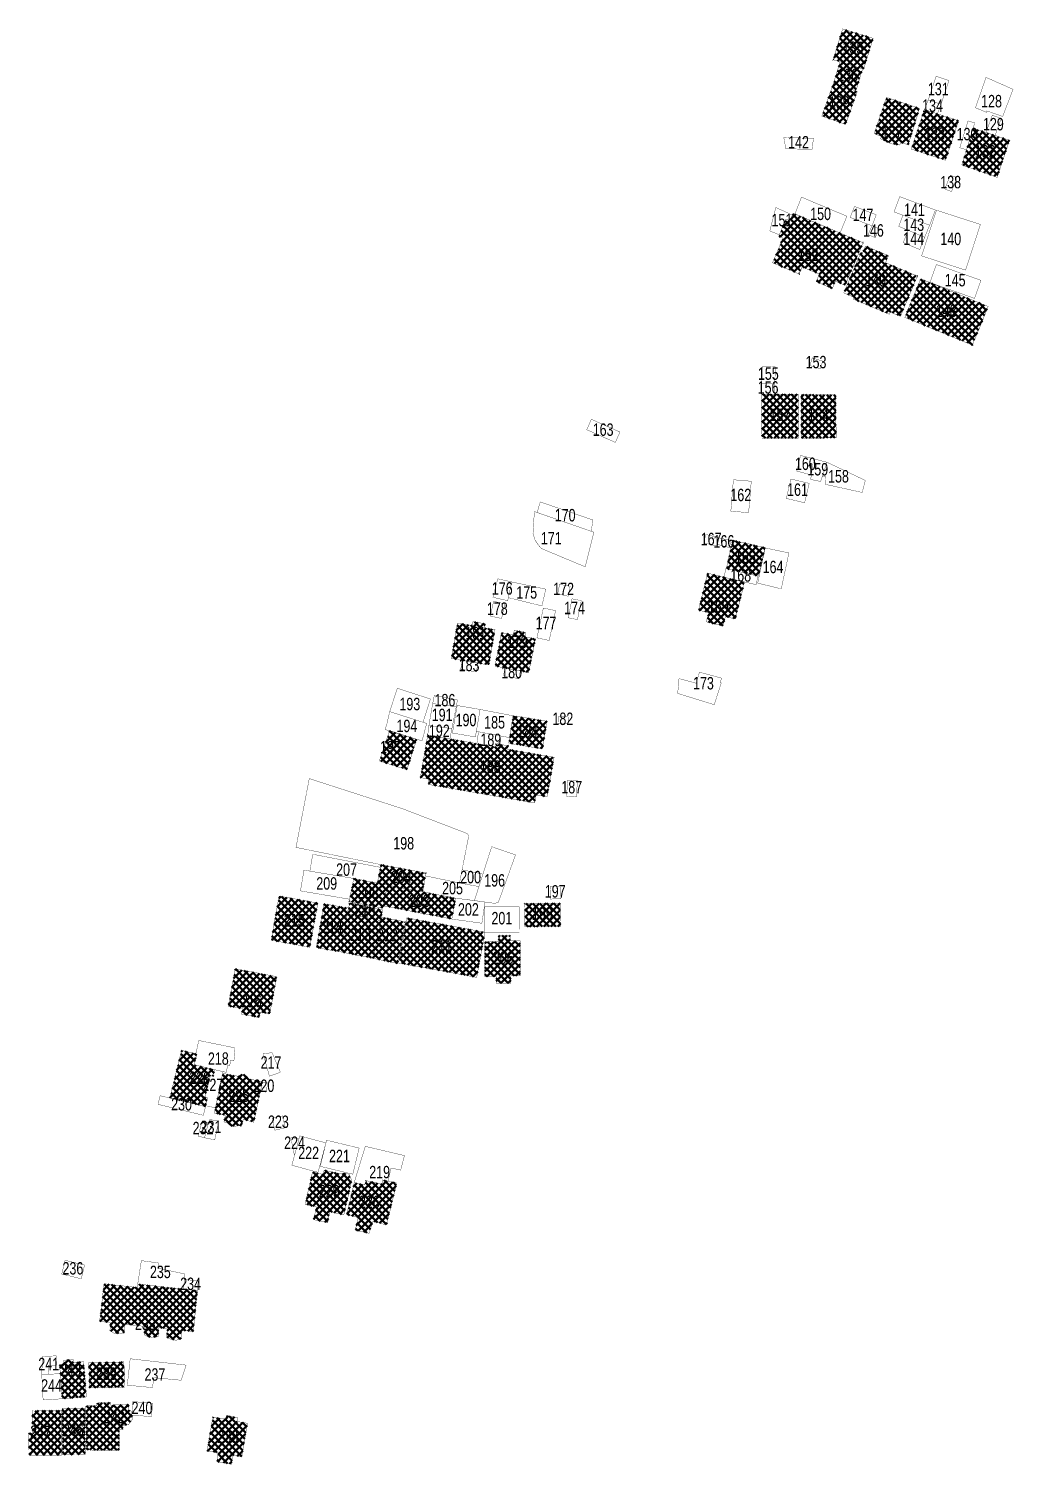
# Model space of a CAD drawing. Header units: millimetres. Extents: x 500132 to 619391, y 3323720 to 3402660.
# Drawn here: x 517627.2 to 517943.9, y 3367834.1 to 3368296.1 of the extents above; entities that cross this region are included whole.
import ezdxf

# ---------------------------------------------------------------- set-up
doc = ezdxf.new("R2010")
doc.units = ezdxf.units.MM
doc.layers.add('房屋拆迁', color=7, linetype='Continuous')
doc.styles.add('mrdsStandard', font='slromans.shx', dxfattribs={"width": 0.75, "height": 4, "bigfont": 'hztxt.shx'})

msp = doc.modelspace()

# ---------------------------------------------------------------- hatches: boundary and pattern name
at = {"layer": '房屋拆迁', "lineweight": 50}
h = msp.add_hatch(dxfattribs=at)
h.set_pattern_fill('ANSI37', color=1, scale=0.5, style=0)
h.paths.add_polyline_path([(517885.93, 3368286.12), (517888.99, 3368296.04), (517898.8, 3368293.01), (517895.75, 3368283.1)])
h = msp.add_hatch(dxfattribs=at)
h.set_pattern_fill('ANSI37', color=1, scale=0.5, style=0)
h.paths.add_polyline_path([(517886.08, 3368278.63), (517888.17, 3368285.43), (517895.43, 3368283.2), (517893.25, 3368276.09)])
h = msp.add_hatch(dxfattribs=at)
h.set_pattern_fill('ANSI37', color=1, scale=0.5, style=0)
h.paths.add_polyline_path([(517882.3, 3368268), (517889.94, 3368265.29), (517893.72, 3368275.92), (517886.08, 3368278.63)])
h = msp.add_hatch(dxfattribs=at)
h.set_pattern_fill('ANSI37', color=1, scale=0.5, style=0)
h.paths.add_polyline_path([(517899.15, 3368262.32), (517903.07, 3368273.99), (517913.72, 3368270.45), (517910.09, 3368258.74), (517907.72, 3368259.52), (517907.34, 3368258.66), (517904.68, 3368259.05), (517903.26, 3368259.77), (517902.4, 3368260.06), (517901.2, 3368260.69), (517901.47, 3368261.46)])
h = msp.add_hatch(dxfattribs=at)
h.set_pattern_fill('ANSI37', color=1, scale=0.5, style=0)
h.paths.add_polyline_path([(517911.09, 3368257.36), (517915.25, 3368270.09), (517926.26, 3368266.49), (517922.1, 3368253.76)])
h = msp.add_hatch(dxfattribs=at)
h.set_pattern_fill('ANSI37', color=1, scale=0.5, style=0)
h.paths.add_polyline_path([(517927.31, 3368252.26), (517938.67, 3368248.27), (517942.67, 3368260.2), (517931, 3368264.1)])
h = msp.add_hatch(dxfattribs=at)
h.set_pattern_fill('ANSI37', color=1, scale=0.5, style=0)
h.paths.add_polyline_path([(517889.79, 3368213.53), (517895.59, 3368227.21), (517873.05, 3368236.76), (517872.03, 3368234.34), (517870.78, 3368234.86), (517868.43, 3368229.31), (517869.82, 3368228.72), (517866.46, 3368220.78), (517875, 3368217.16), (517875.97, 3368219.44), (517881.48, 3368217.11), (517880.46, 3368214.69), (517885.69, 3368212.47), (517886.7, 3368214.84)])
h = msp.add_hatch(dxfattribs=at)
h.set_pattern_fill('ANSI37', color=1, scale=0.5, style=0)
h.paths.add_polyline_path([(517907.56, 3368203.53), (517913.04, 3368216.48), (517902.81, 3368220.8), (517903.75, 3368223.04), (517896.36, 3368226.16), (517895.39, 3368223.88), (517894.86, 3368224.1), (517889.35, 3368211.07), (517892.65, 3368209.67), (517892.41, 3368209.1), (517904.03, 3368204.19), (517904.33, 3368204.9)])
h = msp.add_hatch(dxfattribs=at)
h.set_pattern_fill('ANSI37', color=1, scale=0.5, style=0)
h.paths.add_polyline_path([(517930.72, 3368194.28), (517935.82, 3368206.7), (517914.1, 3368215.63), (517908.99, 3368203.21)])
h = msp.add_hatch(dxfattribs=at)
h.set_pattern_fill('ANSI37', color=1, scale=0.5, style=0)
h.paths.add_polyline_path([(517863.06, 3368164.33), (517863, 3368178.48), (517874.68, 3368178.53), (517874.73, 3368164.38)])
h = msp.add_hatch(dxfattribs=at)
h.set_pattern_fill('ANSI37', color=1, scale=0.5, style=0)
h.paths.add_polyline_path([(517875.68, 3368164.3), (517886.9, 3368164.43), (517886.75, 3368178.25), (517875.64, 3368178.38)])
h = msp.add_hatch(dxfattribs=at)
h.set_pattern_fill('ANSI37', color=1, scale=0.5, style=0)
h.paths.add_polyline_path([(517851.57, 3368122.32), (517861.9, 3368119.93), (517864.03, 3368129.11), (517853.66, 3368131.49)])
h = msp.add_hatch(dxfattribs=at)
h.set_pattern_fill('ANSI37', color=1, scale=0.5, style=0)
h.paths.add_polyline_path([(517842.63, 3368108.99), (517845.57, 3368120.89), (517857.42, 3368117.96), (517854.49, 3368106.13), (517851.27, 3368106.93), (517850.51, 3368103.89), (517845.16, 3368105.22), (517845.89, 3368108.18)])
h = msp.add_hatch(dxfattribs=at)
h.set_pattern_fill('ANSI37', color=1, scale=0.5, style=0)
h.paths.add_polyline_path([(517763.13, 3368093.41), (517775.23, 3368091.34), (517777.18, 3368102.72), (517773.85, 3368103.29), (517774.07, 3368104.59), (517770, 3368105.29), (517769.79, 3368104.06), (517765.09, 3368104.86)])
h = msp.add_hatch(dxfattribs=at)
h.set_pattern_fill('ANSI37', color=1, scale=0.5, style=0)
h.paths.add_polyline_path([(517777.18, 3368091.02), (517779.34, 3368101.78), (517783.08, 3368101.03), (517783.37, 3368102.5), (517787.07, 3368101.75), (517786.8, 3368100.41), (517790.19, 3368099.73), (517788, 3368088.85)])
h = msp.add_hatch(dxfattribs=at)
h.set_pattern_fill('ANSI37', color=1, scale=0.5, style=0)
h.paths.add_polyline_path([(517781.59, 3368066.15), (517783.05, 3368074.99), (517793.93, 3368073.21), (517792.48, 3368064.36)])
h = msp.add_hatch(dxfattribs=at)
h.set_pattern_fill('ANSI37', color=1, scale=0.5, style=0)
h.set_pattern_definition([(45, (517740.0021, 3368057.6342), (-1.12253, 1.12253), []), (135, (517740.0021, 3368057.6342), (-1.12253, -1.12253), [])])
h.paths.add_polyline_path([(517743.28, 3368070.21), (517740, 3368060.47), (517748.86, 3368057.63), (517751.99, 3368067.42)])
h = msp.add_hatch(dxfattribs=at)
h.set_pattern_fill('ANSI37', color=1, scale=0.5, style=0)
h.paths.add_polyline_path([(517753.18, 3368055.1), (517755.54, 3368068.77), (517777.54, 3368064.97), (517777.72, 3368065.98), (517781.41, 3368065.35), (517781.22, 3368064.24), (517796.2, 3368061.65), (517793.99, 3368048.88), (517790.4, 3368049.5), (517789.96, 3368046.99), (517755.71, 3368052.91), (517756, 3368054.61)])
h = msp.add_hatch(dxfattribs=at)
h.set_pattern_fill('ANSI37', color=1, scale=0.5, style=0)
h.paths.add_polyline_path([(517739.35, 3368021.15), (517753.88, 3368018.34), (517755, 3368024.38), (517740.46, 3368027.1)])
h = msp.add_hatch(dxfattribs=at)
h.set_pattern_fill('ANSI37', color=1, scale=0.5, style=0)
h.paths.add_polyline_path([(517730.28, 3368015.23), (517731.75, 3368022.65), (517742.58, 3368020.51), (517741.11, 3368013.09)])
h = msp.add_hatch(dxfattribs=at)
h.set_pattern_fill('ANSI37', color=1, scale=0.5, style=0)
h.paths.add_polyline_path([(517741.26, 3368013.82), (517742.55, 3368020.52), (517764.59, 3368016.29), (517763.3, 3368009.58)])
h = msp.add_hatch(dxfattribs=at)
h.set_pattern_fill('ANSI37', color=1, scale=0.5, style=0)
h.paths.add_polyline_path([(517705.19, 3368002.78), (517707.75, 3368016.98), (517720.2, 3368014.74), (517717.63, 3368000.53)])
h = msp.add_hatch(dxfattribs=at)
h.set_pattern_fill('ANSI37', color=1, scale=0.5, style=0)
h.paths.add_polyline_path([(517719.74, 3368000.35), (517722.14, 3368014.47), (517730.02, 3368013.13), (517727.63, 3367999.01)])
h = msp.add_hatch(dxfattribs=at)
h.set_pattern_fill('ANSI37', color=1, scale=0.5, style=0)
h.paths.add_polyline_path([(517729.72, 3368011.35), (517740.32, 3368009.11), (517741.05, 3368012.55), (517730.45, 3368014.8)])
h = msp.add_hatch(dxfattribs=at)
h.set_pattern_fill('ANSI37', color=1, scale=0.5, style=0)
h.paths.add_polyline_path([(517786.83, 3368007.05), (517786.7, 3368014.55), (517798.1, 3368014.74), (517798.22, 3368007.23)])
h = msp.add_hatch(dxfattribs=at)
h.set_pattern_fill('ANSI37', color=1, scale=0.5, style=0)
h.paths.add_polyline_path([(517727.63, 3367999.01), (517729.72, 3368011.35), (517740.38, 3368009.09), (517738.06, 3367996.92)])
h = msp.add_hatch(dxfattribs=at)
h.set_pattern_fill('ANSI37', color=1, scale=0.5, style=0)
h.paths.add_polyline_path([(517738.06, 3367996.92), (517740.38, 3368009.09), (517740.63, 3368010.26), (517748.35, 3368008.63), (517745.84, 3367995.25)])
h = msp.add_hatch(dxfattribs=at)
h.set_pattern_fill('ANSI37', color=1, scale=0.5, style=0)
h.paths.add_polyline_path([(517773.96, 3368005.35), (517771.29, 3367990.82), (517746.19, 3367995.44), (517748.87, 3368009.97)])
h = msp.add_hatch(dxfattribs=at)
h.set_pattern_fill('ANSI37', color=1, scale=0.5, style=0)
h.paths.add_polyline_path([(517773.96, 3367991.11), (517777.53, 3367991.11), (517777.54, 3367988.91), (517782.31, 3367988.92), (517782.3, 3367991.32), (517785.27, 3367991.33), (517785.26, 3368002.55), (517782.08, 3368002.54), (517782.08, 3368004.28), (517778.26, 3368004.28), (517778.26, 3368002.24), (517773.95, 3368002.24)])
h = msp.add_hatch(dxfattribs=at)
h.set_pattern_fill('ANSI37', color=1, scale=0.5, style=0)
h.paths.add_polyline_path([(517691.38, 3367981.54), (517693.62, 3367993.55), (517706.97, 3367991.05), (517704.73, 3367979.06), (517701.65, 3367979.63), (517701.32, 3367977.89), (517695.61, 3367978.96), (517695.94, 3367980.69)])
h = msp.add_hatch(dxfattribs=at)
h.set_pattern_fill('ANSI37', color=1, scale=0.5, style=0)
h.paths.add_polyline_path([(517684.06, 3367949.21), (517684.76, 3367952.06), (517683.95, 3367952.26), (517685.65, 3367959.18), (517686.55, 3367958.96), (517687.07, 3367961.08), (517680.47, 3367962.7), (517681.31, 3367966.12), (517676.36, 3367967.33), (517672.61, 3367952.02)])
h = msp.add_hatch(dxfattribs=at)
h.set_pattern_fill('ANSI37', color=1, scale=0.5, style=0)
h.paths.add_polyline_path([(517686.91, 3367947.11), (517689.61, 3367959.92), (517694.55, 3367958.98), (517694.59, 3367959.02), (517694.63, 3367959.06), (517694.68, 3367959.1), (517694.73, 3367959.13), (517694.77, 3367959.17), (517694.82, 3367959.2), (517694.87, 3367959.23), (517694.92, 3367959.27), (517694.97, 3367959.3), (517695.03, 3367959.32), (517695.08, 3367959.35), (517695.13, 3367959.38), (517695.19, 3367959.4), (517695.24, 3367959.42), (517695.3, 3367959.44), (517695.35, 3367959.46), (517695.41, 3367959.47), (517695.47, 3367959.49), (517695.53, 3367959.5), (517695.58, 3367959.51), (517695.64, 3367959.52), (517695.7, 3367959.53), (517695.76, 3367959.54), (517695.82, 3367959.54), (517695.88, 3367959.54), (517695.94, 3367959.55), (517696, 3367959.54), (517696.06, 3367959.54), (517696.11, 3367959.54), (517696.17, 3367959.53), (517696.23, 3367959.52), (517696.29, 3367959.51), (517696.35, 3367959.5), (517696.41, 3367959.49), (517696.46, 3367959.47), (517696.49, 3367959.47), (517696.54, 3367959.45), (517696.6, 3367959.43), (517696.65, 3367959.41), (517696.71, 3367959.39), (517696.76, 3367959.36), (517696.82, 3367959.34), (517696.87, 3367959.31), (517696.92, 3367959.28), (517696.97, 3367959.25), (517697.02, 3367959.22), (517697.07, 3367959.19), (517697.12, 3367959.15), (517697.17, 3367959.12), (517697.21, 3367959.08), (517697.26, 3367959.04), (517697.3, 3367959), (517697.34, 3367958.96), (517697.38, 3367958.91), (517697.42, 3367958.87), (517697.46, 3367958.83), (517697.5, 3367958.78), (517697.53, 3367958.73), (517697.57, 3367958.68), (517697.6, 3367958.63), (517697.63, 3367958.58), (517697.66, 3367958.53), (517697.69, 3367958.48), (517697.71, 3367958.43), (517697.74, 3367958.37), (517697.76, 3367958.32), (517697.78, 3367958.26), (517697.8, 3367958.21), (517697.81, 3367958.18), (517702.4, 3367957.19), (517699.59, 3367944.21), (517696.21, 3367945.09), (517695.6, 3367942.89), (517694.54, 3367943.2), (517694.47, 3367943.16), (517694.4, 3367943.13), (517694.32, 3367943.1), (517694.25, 3367943.06), (517694.17, 3367943.04), (517694.09, 3367943.01), (517694.02, 3367942.99), (517693.94, 3367942.96), (517693.86, 3367942.94), (517693.78, 3367942.93), (517693.7, 3367942.91), (517693.62, 3367942.9), (517693.54, 3367942.89), (517693.46, 3367942.88), (517693.37, 3367942.88), (517693.29, 3367942.88), (517693.21, 3367942.88), (517693.13, 3367942.88), (517693.05, 3367942.88), (517692.97, 3367942.89), (517692.89, 3367942.9), (517692.81, 3367942.91), (517692.73, 3367942.93), (517692.65, 3367942.95), (517692.57, 3367942.96), (517692.54, 3367942.97), (517692.46, 3367942.99), (517692.39, 3367943.02), (517692.31, 3367943.05), (517692.23, 3367943.08), (517692.16, 3367943.11), (517692.09, 3367943.14), (517692.01, 3367943.18), (517691.94, 3367943.22), (517691.87, 3367943.26), (517691.8, 3367943.3), (517691.73, 3367943.34), (517691.67, 3367943.39), (517691.6, 3367943.44), (517691.54, 3367943.49), (517691.47, 3367943.54), (517691.41, 3367943.6), (517691.36, 3367943.65), (517691.3, 3367943.71), (517691.24, 3367943.77), (517691.19, 3367943.83), (517691.14, 3367943.89), (517691.09, 3367943.95), (517690, 3367944.3), (517690.45, 3367946.39)])
h = msp.add_hatch(dxfattribs=at)
h.set_pattern_fill('ANSI37', color=1, scale=0.5, style=0)
h.paths.add_polyline_path([(517718.83, 3367912.85), (517719.77, 3367916.9), (517716.09, 3367917.75), (517718.5, 3367928.18), (517721.91, 3367927.4), (517722.23, 3367928.8), (517727.65, 3367927.55), (517728.73, 3367927.81), (517730.3, 3367927.46), (517731.11, 3367925.41), (517728.56, 3367914.37), (517724.1, 3367915.4), (517723.28, 3367911.83)])
h = msp.add_hatch(dxfattribs=at)
h.set_pattern_fill('ANSI37', color=1, scale=0.5, style=0)
h.paths.add_polyline_path([(517732.24, 3367909.48), (517733.17, 3367913.53), (517729.5, 3367914.38), (517731.91, 3367924.81), (517735.31, 3367924.02), (517735.64, 3367925.42), (517740.79, 3367924.25), (517741.03, 3367925.63), (517745.59, 3367924.62), (517742.28, 3367911.14), (517737.94, 3367912.27), (517736.68, 3367908.45)])
h = msp.add_hatch(dxfattribs=at)
h.set_pattern_fill('ANSI37', color=1, scale=0.5, style=0)
h.paths.add_polyline_path([(517650.02, 3367880.06), (517651.46, 3367892.23), (517662.2, 3367890.98), (517662.27, 3367892.11), (517681.45, 3367889.99), (517680.16, 3367876.81), (517676.34, 3367877.23), (517676.22, 3367874.47), (517674.62, 3367874.04), (517673.41, 3367874.22), (517671.63, 3367874.82), (517671.72, 3367877.73), (517669.08, 3367878.02), (517668.87, 3367875.28), (517666.95, 3367874.94), (517665.9, 3367875), (517664.3, 3367875.81), (517664.56, 3367878.48), (517658.07, 3367879.25), (517657.84, 3367876.41), (517656.13, 3367876.23), (517655.09, 3367876.29), (517654.57, 3367876.32), (517653.34, 3367877.08), (517653.44, 3367879.74)])
h = msp.add_hatch(dxfattribs=at)
h.set_pattern_fill('ANSI37', color=1, scale=0.5, style=0)
h.paths.add_polyline_path([(517637.98, 3367855.19), (517637.14, 3367866.21), (517638.57, 3367866.32), (517638.47, 3367867.62), (517641.5, 3367867.85), (517641.57, 3367866.94), (517644.87, 3367867.19), (517645.74, 3367855.79)])
h = msp.add_hatch(dxfattribs=at)
h.set_pattern_fill('ANSI37', color=1, scale=0.5, style=0)
h.paths.add_polyline_path([(517646.7, 3367858.74), (517646.56, 3367866.85), (517657.83, 3367867.05), (517657.97, 3367858.93)])
h = msp.add_hatch(dxfattribs=at)
h.set_pattern_fill('ANSI37', color=1, scale=0.5, style=0)
h.paths.add_polyline_path([(517638.1, 3367837.17), (517645.37, 3367837.25), (517645.2, 3367852.22), (517637.93, 3367852.14)])
h = msp.add_hatch(dxfattribs=at)
h.set_pattern_fill('ANSI37', color=1, scale=0.5, style=0)
h.paths.add_polyline_path([(517656.35, 3367838.63), (517656.35, 3367845.31), (517657.55, 3367845.27), (517657.34, 3367846.69), (517659.26, 3367846.78), (517660.47, 3367848.48), (517660.37, 3367851.04), (517659.47, 3367851.68), (517659.4, 3367853.36), (517653.57, 3367853.16), (517653.61, 3367854.02), (517649.03, 3367853.81), (517649.13, 3367852.89), (517645.49, 3367852.88), (517645.78, 3367838.73)])
h = msp.add_hatch(dxfattribs=at)
h.set_pattern_fill('ANSI37', color=1, scale=0.5, style=0)
h.paths.add_polyline_path([(517627.31, 3367837.03), (517637.72, 3367837.09), (517637.64, 3367851.42), (517628.35, 3367851.37), (517628.39, 3367844.14), (517627.27, 3367844.13)])
h = msp.add_hatch(dxfattribs=at)
h.set_pattern_fill('ANSI37', color=1, scale=0.5, style=0)
h.paths.add_polyline_path([(517684.59, 3367838.41), (517686.46, 3367849.33), (517690.56, 3367848.63), (517690.76, 3367849.8), (517694.39, 3367849.18), (517694.18, 3367847.9), (517697.54, 3367847.32), (517695.69, 3367836.5), (517692.91, 3367836.98), (517692.43, 3367834.18), (517687.71, 3367834.98), (517688.19, 3367837.79)])

# ---------------------------------------------------------------- linework, layer by layer
at = {"layer": '房屋拆迁', "color": 1, "linetype": 'Continuous', "lineweight": 50, "const_width": 0.1}
for points in [[(517885.93, 3368286.12), (517888.99, 3368296.04), (517898.8, 3368293.01), (517895.75, 3368283.1), (517885.93, 3368286.12)], [(517886.08, 3368278.63), (517888.17, 3368285.43), (517895.43, 3368283.2), (517893.25, 3368276.09), (517886.08, 3368278.63)], [(517882.3, 3368268), (517889.94, 3368265.29), (517893.72, 3368275.92), (517886.08, 3368278.63), (517882.3, 3368268)], [(517916.51, 3368273.16), (517919.07, 3368280.79), (517923.18, 3368279.41), (517920.63, 3368271.78), (517916.51, 3368273.16)], [(517931.72, 3368270.67), (517935.3, 3368269.16), (517935.38, 3368269.63), (517940.46, 3368267.87), (517943.81, 3368276.59), (517935.11, 3368280.43), (517931.72, 3368270.67)], [(517899.15, 3368262.32), (517903.07, 3368273.99), (517913.72, 3368270.45), (517910.09, 3368258.74), (517907.72, 3368259.52), (517907.34, 3368258.66), (517904.68, 3368259.05), (517903.26, 3368259.77), (517902.4, 3368260.06), (517901.2, 3368260.69), (517901.47, 3368261.46), (517899.15, 3368262.32)], [(517916.51, 3368273.16), (517920.63, 3368271.78), (517919.49, 3368268.71), (517915.35, 3368270.09), (517916.51, 3368273.16)], [(517911.09, 3368257.36), (517915.25, 3368270.09), (517926.26, 3368266.49), (517922.1, 3368253.76), (517911.09, 3368257.36)], [(517935.14, 3368262.72), (517938, 3368261.69), (517939.99, 3368267.24), (517937.12, 3368268.26), (517935.14, 3368262.72)], [(517928.83, 3368257.13), (517926.67, 3368257.79), (517929.32, 3368266.43), (517931.48, 3368265.77), (517928.83, 3368257.13)], [(517927.31, 3368252.26), (517938.67, 3368248.27), (517942.67, 3368260.2), (517931, 3368264.1), (517927.31, 3368252.26)], [(517870.07, 3368261.06), (517879.62, 3368260.84), (517879.14, 3368257.29), (517870.73, 3368257.46), (517870.07, 3368261.06)], [(517921.86, 3368244.54), (517923.99, 3368243.68), (517925.77, 3368248.12), (517923.64, 3368248.97), (517921.86, 3368244.54)], [(517873.67, 3368236.49), (517875.75, 3368241.9), (517890.36, 3368235.75), (517888.17, 3368230.35), (517873.67, 3368236.49)], [(517916.96, 3368232.84), (517918.81, 3368237.75), (517907.37, 3368242.07), (517905.51, 3368237.16), (517916.96, 3368232.84)], [(517865.58, 3368231.02), (517867.49, 3368238.56), (517872.8, 3368236.16), (517872.03, 3368234.34), (517870.78, 3368234.86), (517868.62, 3368229.8), (517865.58, 3368231.02)], [(517889.79, 3368213.53), (517895.59, 3368227.21), (517873.05, 3368236.76), (517872.03, 3368234.34), (517870.78, 3368234.86), (517868.43, 3368229.31), (517869.82, 3368228.72), (517866.46, 3368220.78), (517875, 3368217.16), (517875.97, 3368219.44), (517881.48, 3368217.11), (517880.46, 3368214.69), (517885.69, 3368212.47), (517886.7, 3368214.84), (517889.79, 3368213.53)], [(517898.44, 3368232.67), (517891.43, 3368235.37), (517892.8, 3368238.92), (517899.81, 3368236.22), (517898.44, 3368232.67)], [(517908.39, 3368236.07), (517916.96, 3368232.84), (517915.37, 3368229), (517907.03, 3368232.51), (517908.39, 3368236.07)], [(517914.4, 3368222.99), (517919.16, 3368237.69), (517933.3, 3368233.11), (517928.53, 3368218.41), (517914.4, 3368222.99)], [(517897.2, 3368229.84), (517898.43, 3368232.71), (517900.74, 3368231.72), (517899.51, 3368228.85), (517897.2, 3368229.84)], [(517915.37, 3368229), (517910.11, 3368231.21), (517908.46, 3368227.28), (517913.8, 3368225.04), (517915.37, 3368229)], [(517907.56, 3368203.53), (517913.04, 3368216.48), (517902.81, 3368220.8), (517903.75, 3368223.04), (517896.36, 3368226.16), (517895.39, 3368223.88), (517894.86, 3368224.1), (517889.35, 3368211.07), (517892.65, 3368209.67), (517892.41, 3368209.1), (517904.03, 3368204.19), (517904.33, 3368204.9), (517907.56, 3368203.53)], [(517917.07, 3368214.41), (517931.41, 3368209.32), (517933.47, 3368215.13), (517919.14, 3368220.22), (517917.07, 3368214.41)], [(517930.72, 3368194.28), (517935.82, 3368206.7), (517914.1, 3368215.63), (517908.99, 3368203.21), (517930.72, 3368194.28)], [(517878.46, 3368187.69), (517879.22, 3368190.16), (517882.57, 3368189.14), (517881.81, 3368186.67), (517878.46, 3368187.69)], [(517863.03, 3368182.08), (517863.18, 3368187.43), (517867.33, 3368187.31), (517867.18, 3368181.96), (517863.03, 3368182.08)], [(517863, 3368178.48), (517863.03, 3368182.08), (517867.18, 3368181.96), (517867.18, 3368178.5), (517863, 3368178.48)], [(517863.06, 3368164.33), (517863, 3368178.48), (517874.68, 3368178.53), (517874.73, 3368164.38), (517863.06, 3368164.33)], [(517875.68, 3368164.3), (517886.9, 3368164.43), (517886.75, 3368178.25), (517875.64, 3368178.38), (517875.68, 3368164.3)], [(517806.69, 3368167.05), (517808.18, 3368170.4), (517817.38, 3368166.32), (517815.89, 3368162.97), (517806.69, 3368167.05)], [(517879.68, 3368157.71), (517878.93, 3368152.48), (517874.27, 3368153.76), (517875.44, 3368158.76), (517879.68, 3368157.71)], [(517878.72, 3368151.04), (517879.68, 3368157.71), (517883.98, 3368156.56), (517881.91, 3368150.4), (517878.72, 3368151.04)], [(517882.44, 3368151.99), (517883.98, 3368156.56), (517889.13, 3368154.14), (517896.3, 3368150.73), (517895.27, 3368146.87), (517883.5, 3368149.46), (517883.55, 3368151.85), (517882.44, 3368151.99)], [(517853.04, 3368140.84), (517858.76, 3368140.36), (517859.61, 3368150.47), (517853.85, 3368150.95), (517853.04, 3368140.84)], [(517876.77, 3368143.55), (517870.88, 3368144.94), (517872.35, 3368151.18), (517878.24, 3368149.78), (517876.77, 3368143.55)], [(517808.14, 3368134.36), (517790.74, 3368140.41), (517791.73, 3368143.82), (517808.67, 3368138), (517808.14, 3368134.36)], [(517806.2, 3368122.93), (517808.98, 3368134.07), (517789.85, 3368140.71), (517789.4, 3368133.76), (517789.99, 3368131.66), (517791.03, 3368130.08), (517792.08, 3368128.83), (517806.2, 3368122.93)], [(517844.3, 3368130.7), (517844.99, 3368133.36), (517849.25, 3368132.26), (517848.56, 3368129.6), (517844.3, 3368130.7)], [(517849.25, 3368132.26), (517853, 3368131.39), (517852.61, 3368129.12), (517848.7, 3368130.14), (517849.25, 3368132.26)], [(517851.57, 3368122.32), (517861.9, 3368119.93), (517864.03, 3368129.11), (517853.66, 3368131.49), (517851.57, 3368122.32)], [(517861.67, 3368117.69), (517869.26, 3368115.84), (517871.71, 3368127.4), (517864.08, 3368129.02), (517861.67, 3368117.69)], [(517842.63, 3368108.99), (517845.57, 3368120.89), (517857.42, 3368117.96), (517854.49, 3368106.13), (517851.27, 3368106.93), (517850.51, 3368103.89), (517845.16, 3368105.22), (517845.89, 3368108.18), (517842.63, 3368108.99)], [(517850.81, 3368119.59), (517851.45, 3368122.35), (517861.78, 3368119.96), (517861.14, 3368117.2), (517850.81, 3368119.59)], [(517778.06, 3368119.08), (517776.51, 3368113.13), (517781.28, 3368112.04), (517782.56, 3368118.07), (517778.06, 3368119.08)], [(517781.48, 3368113.01), (517782.56, 3368118.07), (517793.51, 3368115.74), (517792.28, 3368110.35), (517781.48, 3368113.01)], [(517797.34, 3368114.21), (517800.67, 3368113.48), (517801.34, 3368116.61), (517797.97, 3368117.32), (517797.34, 3368114.21)], [(517775.69, 3368107.09), (517779.3, 3368106.3), (517780.33, 3368111.03), (517776.72, 3368111.82), (517775.69, 3368107.09)], [(517800.76, 3368106.53), (517801.96, 3368112.64), (517804.92, 3368112.06), (517803.72, 3368105.95), (517800.76, 3368106.53)], [(517790.68, 3368100.07), (517792.73, 3368109.68), (517796.66, 3368108.84), (517794.61, 3368099.23), (517790.68, 3368100.07)], [(517763.13, 3368093.41), (517775.23, 3368091.34), (517777.18, 3368102.72), (517773.85, 3368103.29), (517774.07, 3368104.59), (517770, 3368105.29), (517769.79, 3368104.06), (517765.09, 3368104.86), (517763.13, 3368093.41)], [(517777.18, 3368091.02), (517779.34, 3368101.78), (517783.08, 3368101.03), (517783.37, 3368102.5), (517787.07, 3368101.75), (517786.8, 3368100.41), (517790.19, 3368099.73), (517788, 3368088.85), (517777.18, 3368091.02)], [(517766.67, 3368092.81), (517771.69, 3368091.91), (517771.19, 3368089.1), (517766.16, 3368090), (517766.67, 3368092.81)], [(517779.9, 3368087.93), (517780.39, 3368090.38), (517785.33, 3368089.39), (517784.83, 3368086.93), (517779.9, 3368087.93)], [(517847.7, 3368078.56), (517849.94, 3368085.54), (517849.64, 3368085.72), (517850.07, 3368087.1), (517842.93, 3368089.03), (517841.88, 3368085.47), (517836.37, 3368086.96), (517835.95, 3368082.19), (517847.7, 3368078.56)], [(517743.31, 3368076.34), (517745.77, 3368083.84), (517756.42, 3368080.4), (517754.03, 3368072.91), (517743.31, 3368076.34)], [(517755.92, 3368071.86), (517763.31, 3368070.86), (517764.7, 3368077.87), (517757.14, 3368078.92), (517755.92, 3368071.86)], [(517757.14, 3368078.92), (517764.7, 3368077.87), (517765.13, 3368080.16), (517757.65, 3368081.52), (517757.14, 3368078.92)], [(517763.49, 3368069.45), (517765.02, 3368078.3), (517772.39, 3368077.03), (517770.87, 3368068.18), (517763.49, 3368069.45)], [(517743.31, 3368076.34), (517754.03, 3368072.91), (517755.21, 3368072.55), (517753.75, 3368067.01), (517752, 3368067.37), (517741.84, 3368070.59), (517742.45, 3368072.52), (517743.31, 3368076.34)], [(517772.39, 3368077.03), (517783.05, 3368074.99), (517781.89, 3368067.96), (517771.18, 3368069.98), (517772.39, 3368077.03)], [(517781.59, 3368066.15), (517783.05, 3368074.99), (517793.93, 3368073.21), (517792.48, 3368064.36), (517781.59, 3368066.15)], [(517797.44, 3368072.64), (517797.49, 3368074.68), (517800.74, 3368074.6), (517800.69, 3368072.56), (517797.44, 3368072.64)], [(517755.54, 3368068.77), (517755.92, 3368071.86), (517763.31, 3368070.86), (517762.68, 3368067.53), (517755.54, 3368068.77)], [(517778.68, 3368068.57), (517778.4, 3368065.87), (517777.68, 3368065.73), (517777.54, 3368064.97), (517771.35, 3368066.04), (517771.87, 3368069.85), (517778.68, 3368068.57)], [(517753.18, 3368055.1), (517755.54, 3368068.77), (517777.54, 3368064.97), (517777.72, 3368065.98), (517781.41, 3368065.35), (517781.22, 3368064.24), (517796.2, 3368061.65), (517793.99, 3368048.88), (517790.4, 3368049.5), (517789.96, 3368046.99), (517755.71, 3368052.91), (517756, 3368054.61), (517753.18, 3368055.1)], [(517713.18, 3368032.64), (517717.45, 3368054.78), (517747.45, 3368045.08), (517768.17, 3368037.13), (517768.74, 3368036.38), (517765.77, 3368021.19), (517754.83, 3368023.47), (517755, 3368024.38), (517740.46, 3368027.1), (517713.18, 3368032.64)], [(517800.22, 3368049.11), (517800.52, 3368054.31), (517803.68, 3368054.12), (517803.38, 3368048.92), (517800.22, 3368049.11)], [(517770.57, 3368015.53), (517776.12, 3368032.86), (517783.79, 3368030.22), (517778.24, 3368014.94), (517777.04, 3368014.64), (517770.57, 3368015.53)], [(517740.3, 3368026.22), (517718.57, 3368030.43), (517717.64, 3368025), (517731.75, 3368022.65), (517739.35, 3368021.15), (517740.3, 3368026.22)], [(517730.43, 3368015.96), (517731.75, 3368022.65), (517715.75, 3368025.32), (517714.61, 3368018.65), (517730.43, 3368015.96)], [(517739.35, 3368021.15), (517753.88, 3368018.34), (517755, 3368024.38), (517740.46, 3368027.1), (517739.35, 3368021.15)], [(517753.88, 3368018.34), (517754.83, 3368023.47), (517765.77, 3368021.19), (517772.01, 3368020.03), (517770.57, 3368015.53), (517764.59, 3368016.29), (517753.88, 3368018.34)], [(517765.77, 3368021.19), (517766.6, 3368025.43), (517773.3, 3368024.05), (517772.01, 3368020.03), (517765.77, 3368021.19)], [(517730.28, 3368015.23), (517731.75, 3368022.65), (517742.58, 3368020.51), (517741.11, 3368013.09), (517730.28, 3368015.23)], [(517741.26, 3368013.82), (517742.55, 3368020.52), (517764.59, 3368016.29), (517763.3, 3368009.58), (517741.26, 3368013.82)], [(517795.08, 3368016.02), (517794.95, 3368020.07), (517798.19, 3368020.18), (517798.32, 3368016.12), (517795.08, 3368016.02)], [(517705.19, 3368002.78), (517707.75, 3368016.98), (517720.2, 3368014.74), (517717.63, 3368000.53), (517705.19, 3368002.78)], [(517719.74, 3368000.35), (517722.14, 3368014.47), (517730.02, 3368013.13), (517727.63, 3367999.01), (517719.74, 3368000.35)], [(517729.72, 3368011.35), (517740.32, 3368009.11), (517741.05, 3368012.55), (517730.45, 3368014.8), (517729.72, 3368011.35)], [(517763.3, 3368009.58), (517764.59, 3368016.29), (517773.97, 3368015.06), (517772.96, 3368008.23), (517763.3, 3368009.58)], [(517773.96, 3368005.35), (517773.92, 3368013.5), (517784.97, 3368013.56), (517785.01, 3368005.41), (517773.96, 3368005.35)], [(517786.83, 3368007.05), (517786.7, 3368014.55), (517798.1, 3368014.74), (517798.22, 3368007.23), (517786.83, 3368007.05)], [(517727.63, 3367999.01), (517729.72, 3368011.35), (517740.38, 3368009.09), (517738.06, 3367996.92), (517727.63, 3367999.01)], [(517738.06, 3367996.92), (517740.38, 3368009.09), (517740.63, 3368010.26), (517748.35, 3368008.63), (517745.84, 3367995.25), (517738.06, 3367996.92)], [(517773.96, 3368005.35), (517771.29, 3367990.82), (517746.19, 3367995.44), (517748.87, 3368009.97), (517773.96, 3368005.35)], [(517773.96, 3367991.11), (517777.53, 3367991.11), (517777.54, 3367988.91), (517782.31, 3367988.92), (517782.3, 3367991.32), (517785.27, 3367991.33), (517785.26, 3368002.55), (517782.08, 3368002.54), (517782.08, 3368004.28), (517778.26, 3368004.28), (517778.26, 3368002.24), (517773.95, 3368002.24), (517773.96, 3367991.11)], [(517691.38, 3367981.54), (517693.62, 3367993.55), (517706.97, 3367991.05), (517704.73, 3367979.06), (517701.65, 3367979.63), (517701.32, 3367977.89), (517695.61, 3367978.96), (517695.94, 3367980.69), (517691.38, 3367981.54)], [(517684.06, 3367949.21), (517684.76, 3367952.06), (517683.95, 3367952.26), (517685.65, 3367959.18), (517686.55, 3367958.96), (517687.07, 3367961.08), (517680.47, 3367962.7), (517681.31, 3367966.12), (517676.36, 3367967.33), (517672.61, 3367952.02), (517684.06, 3367949.21)], [(517690.74, 3367960.23), (517691.23, 3367962.64), (517691.88, 3367962.44), (517692.13, 3367964.14), (517693.21, 3367963.94), (517693.48, 3367966.97), (517693.44, 3367968.15), (517681.9, 3367970.5), (517680.99, 3367966.19), (517681.31, 3367966.12), (517680.47, 3367962.7), (517687.07, 3367961.08), (517689.73, 3367960.49), (517690.74, 3367960.23)], [(517704.62, 3367959.01), (517702.62, 3367966.29), (517705.5, 3367966.56), (517708.16, 3367960.28), (517704.62, 3367959.01)], [(517684.14, 3367949.52), (517684.76, 3367952.06), (517683.95, 3367952.26), (517685.65, 3367959.18), (517686.55, 3367958.96), (517687.07, 3367961.08), (517689.73, 3367960.49), (517689.61, 3367959.92), (517687.28, 3367948.83), (517684.14, 3367949.52)], [(517686.91, 3367947.11), (517689.61, 3367959.92), (517694.55, 3367958.98), (517694.59, 3367959.02), (517694.63, 3367959.06), (517694.68, 3367959.1), (517694.73, 3367959.13), (517694.77, 3367959.17), (517694.82, 3367959.2), (517694.87, 3367959.23), (517694.92, 3367959.27), (517694.97, 3367959.3), (517695.03, 3367959.32), (517695.08, 3367959.35), (517695.13, 3367959.38), (517695.19, 3367959.4), (517695.24, 3367959.42), (517695.3, 3367959.44), (517695.35, 3367959.46), (517695.41, 3367959.47), (517695.47, 3367959.49), (517695.53, 3367959.5), (517695.58, 3367959.51), (517695.64, 3367959.52), (517695.7, 3367959.53), (517695.76, 3367959.54), (517695.82, 3367959.54), (517695.88, 3367959.54), (517695.94, 3367959.55), (517696, 3367959.54), (517696.06, 3367959.54), (517696.11, 3367959.54), (517696.17, 3367959.53), (517696.23, 3367959.52), (517696.29, 3367959.51), (517696.35, 3367959.5), (517696.41, 3367959.49), (517696.46, 3367959.47), (517696.49, 3367959.47), (517696.54, 3367959.45), (517696.6, 3367959.43), (517696.65, 3367959.41), (517696.71, 3367959.39), (517696.76, 3367959.36), (517696.82, 3367959.34), (517696.87, 3367959.31), (517696.92, 3367959.28), (517696.97, 3367959.25), (517697.02, 3367959.22), (517697.07, 3367959.19), (517697.12, 3367959.15), (517697.17, 3367959.12), (517697.21, 3367959.08), (517697.26, 3367959.04), (517697.3, 3367959), (517697.34, 3367958.96), (517697.38, 3367958.91), (517697.42, 3367958.87), (517697.46, 3367958.83), (517697.5, 3367958.78), (517697.53, 3367958.73), (517697.57, 3367958.68), (517697.6, 3367958.63), (517697.63, 3367958.58), (517697.66, 3367958.53), (517697.69, 3367958.48), (517697.71, 3367958.43), (517697.74, 3367958.37), (517697.76, 3367958.32), (517697.78, 3367958.26), (517697.8, 3367958.21), (517697.81, 3367958.18), (517702.4, 3367957.19), (517699.59, 3367944.21), (517696.21, 3367945.09), (517695.6, 3367942.89), (517694.54, 3367943.2), (517694.47, 3367943.16), (517694.4, 3367943.13), (517694.32, 3367943.1), (517694.25, 3367943.06), (517694.17, 3367943.04), (517694.09, 3367943.01), (517694.02, 3367942.99), (517693.94, 3367942.96), (517693.86, 3367942.94), (517693.78, 3367942.93), (517693.7, 3367942.91), (517693.62, 3367942.9), (517693.54, 3367942.89), (517693.46, 3367942.88), (517693.37, 3367942.88), (517693.29, 3367942.88), (517693.21, 3367942.88), (517693.13, 3367942.88), (517693.05, 3367942.88), (517692.97, 3367942.89), (517692.89, 3367942.9), (517692.81, 3367942.91), (517692.73, 3367942.93), (517692.65, 3367942.95), (517692.57, 3367942.96), (517692.54, 3367942.97), (517692.46, 3367942.99), (517692.39, 3367943.02), (517692.31, 3367943.05), (517692.23, 3367943.08), (517692.16, 3367943.11), (517692.09, 3367943.14), (517692.01, 3367943.18), (517691.94, 3367943.22), (517691.87, 3367943.26), (517691.8, 3367943.3), (517691.73, 3367943.34), (517691.67, 3367943.39), (517691.6, 3367943.44), (517691.54, 3367943.49), (517691.47, 3367943.54), (517691.41, 3367943.6), (517691.36, 3367943.65), (517691.3, 3367943.71), (517691.24, 3367943.77), (517691.19, 3367943.83), (517691.14, 3367943.89), (517691.09, 3367943.95), (517690, 3367944.3), (517690.45, 3367946.39), (517686.91, 3367947.11)], [(517702.4, 3367957.19), (517701.77, 3367954.26), (517703.49, 3367953.89), (517704.12, 3367956.82), (517702.4, 3367957.19)], [(517684.06, 3367949.21), (517683.39, 3367946.43), (517668.81, 3367949.95), (517669.48, 3367952.73), (517684.06, 3367949.21)], [(517681.68, 3367939.74), (517683.02, 3367944.63), (517685.02, 3367944.09), (517683.77, 3367939.2), (517681.68, 3367939.74)], [(517683.77, 3367939.2), (517687.05, 3367938.52), (517688.34, 3367944.61), (517685.41, 3367945.05), (517685.02, 3367944.09), (517683.77, 3367939.2)], [(517706.37, 3367941.64), (517705.5, 3367945.5), (517708.84, 3367946.25), (517709.71, 3367942.39), (517706.37, 3367941.64)], [(517722.81, 3367937.54), (517714.4, 3367939.8), (517711.85, 3367930.34), (517720.26, 3367928.08), (517722.81, 3367937.54)], [(517712.68, 3367933.43), (517711.53, 3367939.15), (517714.2, 3367939.06), (517712.68, 3367933.43)], [(517731.45, 3367927.47), (517733.49, 3367935.87), (517723.02, 3367938.41), (517720.98, 3367930.01), (517731.45, 3367927.47)], [(517742.77, 3367925.25), (517743.76, 3367929.47), (517746.84, 3367928.78), (517748.06, 3367933.46), (517735.47, 3367936.44), (517731.91, 3367924.81), (517735.31, 3367924.02), (517735.64, 3367925.42), (517740.79, 3367924.25), (517741.03, 3367925.63), (517742.77, 3367925.25)], [(517718.83, 3367912.85), (517719.77, 3367916.9), (517716.09, 3367917.75), (517718.5, 3367928.18), (517721.91, 3367927.4), (517722.23, 3367928.8), (517727.65, 3367927.55), (517728.73, 3367927.81), (517730.3, 3367927.46), (517731.11, 3367925.41), (517728.56, 3367914.37), (517724.1, 3367915.4), (517723.28, 3367911.83), (517718.83, 3367912.85)], [(517732.24, 3367909.48), (517733.17, 3367913.53), (517729.5, 3367914.38), (517731.91, 3367924.81), (517735.31, 3367924.02), (517735.64, 3367925.42), (517740.79, 3367924.25), (517741.03, 3367925.63), (517745.59, 3367924.62), (517742.28, 3367911.14), (517737.94, 3367912.27), (517736.68, 3367908.45), (517732.24, 3367909.48)], [(517637.84, 3367895.35), (517644.11, 3367893.82), (517645.18, 3367898.23), (517638.91, 3367899.76), (517637.84, 3367895.35)], [(517662.27, 3367892.11), (517663.44, 3367899.66), (517669, 3367898.89), (517668.71, 3367897.25), (517677.32, 3367895.39), (517677.06, 3367890.47), (517662.27, 3367892.11)], [(517677.22, 3367893.6), (517677.06, 3367890.47), (517681.45, 3367889.99), (517681.73, 3367893.16), (517677.22, 3367893.6)], [(517650.02, 3367880.06), (517651.46, 3367892.23), (517662.2, 3367890.98), (517662.27, 3367892.11), (517681.45, 3367889.99), (517680.16, 3367876.81), (517676.34, 3367877.23), (517676.22, 3367874.47), (517674.62, 3367874.04), (517673.41, 3367874.22), (517671.63, 3367874.82), (517671.72, 3367877.73), (517669.08, 3367878.02), (517668.87, 3367875.28), (517666.95, 3367874.94), (517665.9, 3367875), (517664.3, 3367875.81), (517664.56, 3367878.48), (517658.07, 3367879.25), (517657.84, 3367876.41), (517656.13, 3367876.23), (517655.09, 3367876.29), (517654.57, 3367876.32), (517653.34, 3367877.08), (517653.44, 3367879.74), (517650.02, 3367880.06)], [(517631.41, 3367862.97), (517631.62, 3367868.84), (517636.04, 3367869.01), (517636.14, 3367866.05), (517633.47, 3367866.01), (517633.68, 3367863.08), (517631.41, 3367862.97)], [(517637.98, 3367855.19), (517637.14, 3367866.21), (517638.57, 3367866.32), (517638.47, 3367867.62), (517641.5, 3367867.85), (517641.57, 3367866.94), (517644.87, 3367867.19), (517645.74, 3367855.79), (517637.98, 3367855.19)], [(517646.7, 3367858.74), (517646.56, 3367866.85), (517657.83, 3367867.05), (517657.97, 3367858.93), (517646.7, 3367858.74)], [(517658.92, 3367859.58), (517659.85, 3367868.08), (517677.84, 3367866.03), (517676.22, 3367861.16), (517667.48, 3367862.01), (517667.01, 3367858.8), (517658.92, 3367859.58)], [(517637.98, 3367855.19), (517637.36, 3367863.28), (517631.41, 3367862.97), (517631.84, 3367854.87), (517637.98, 3367855.19)], [(517638.1, 3367837.17), (517645.37, 3367837.25), (517645.2, 3367852.22), (517637.93, 3367852.14), (517638.1, 3367837.17)], [(517656.35, 3367838.63), (517656.35, 3367845.31), (517657.55, 3367845.27), (517657.34, 3367846.69), (517659.26, 3367846.78), (517660.47, 3367848.48), (517660.37, 3367851.04), (517659.47, 3367851.68), (517659.4, 3367853.36), (517653.57, 3367853.16), (517653.61, 3367854.02), (517649.03, 3367853.81), (517649.13, 3367852.89), (517645.49, 3367852.88), (517645.78, 3367838.73), (517656.35, 3367838.63)], [(517660.41, 3367849.94), (517666.72, 3367849.46), (517667.05, 3367853.81), (517660.74, 3367854.28), (517660.41, 3367849.94)], [(517627.31, 3367837.03), (517637.72, 3367837.09), (517637.64, 3367851.42), (517628.35, 3367851.37), (517628.39, 3367844.14), (517627.27, 3367844.13), (517627.31, 3367837.03)], [(517684.59, 3367838.41), (517686.46, 3367849.33), (517690.56, 3367848.63), (517690.76, 3367849.8), (517694.39, 3367849.18), (517694.18, 3367847.9), (517697.54, 3367847.32), (517695.69, 3367836.5), (517692.91, 3367836.98), (517692.43, 3367834.18), (517687.71, 3367834.98), (517688.19, 3367837.79), (517684.59, 3367838.41)]]:
    msp.add_lwpolyline(points, dxfattribs=at)
msp.add_lwpolyline([(517743.28, 3368070.21), (517740, 3368060.47), (517748.86, 3368057.63), (517751.99, 3368067.42)], close=True, dxfattribs=at)

# ---------------------------------------------------------------- texts
at = {"layer": '房屋拆迁', "color": 4, "lineweight": 50, "style": 'mrdsStandard', "width": 0.75}
for s, p in [('135', (517888.94, 3368287.97)), ('136', (517887.3, 3368279.24)), ('131', (517916.42, 3368274.69)), ('139', (517884.58, 3368270.36)), ('134', (517914.57, 3368269.34)), ('128', (517933.54, 3368270.79)), ('137', (517901.49, 3368260.65)), ('133', (517915.25, 3368260.33)), ('130', (517925.65, 3368260.18)), ('129', (517934.13, 3368263.38)), ('142', (517871.46, 3368257.56)), ('132', (517931.49, 3368254.61)), ('138', (517920.39, 3368244.73)), ('151', (517866.12, 3368232.52)), ('150', (517878.56, 3368234.52)), ('147', (517892.19, 3368234.2)), ('141', (517908.73, 3368235.86)), ('146', (517895.54, 3368229.18)), ('143', (517908.51, 3368231.01)), ('144', (517908.5, 3368226.53)), ('140', (517920.42, 3368226.45)), ('152', (517874.52, 3368221.34)), ('149', (517896.28, 3368213.14)), ('145', (517921.84, 3368213.17)), ('148', (517918.98, 3368203.36)), ('153', (517877.09, 3368186.81)), ('155', (517861.75, 3368183.1)), ('156', (517861.67, 3368178.66)), ('157', (517865.44, 3368169.83)), ('154', (517877.81, 3368169.74)), ('163', (517808.61, 3368165.08)), ('160', (517873.65, 3368154.08)), ('159', (517877.64, 3368152.33)), ('158', (517884.31, 3368150.06)), ('162', (517852.88, 3368144.06)), ('161', (517871.13, 3368145.76)), ('170', (517796.39, 3368137.55)), ('171', (517791.93, 3368130.12)), ('167', (517843.34, 3368129.88)), ('166', (517847.46, 3368129.13)), ('165', (517854.36, 3368124.11)), ('164', (517863.26, 3368120.89)), ('168', (517852.87, 3368118.18)), ('176', (517776.17, 3368113.98)), ('175', (517784.03, 3368112.69)), ('172', (517795.9, 3368113.81)), ('178', (517774.58, 3368107.46)), ('174', (517799.41, 3368107.69)), ('169', (517845.69, 3368108.17)), ('177', (517790.24, 3368102.85)), ('181', (517767.61, 3368099.6)), ('179', (517780.95, 3368096.78)), ('183', (517765.5, 3368089.35)), ('180', (517779.19, 3368087.06)), ('173', (517840.88, 3368083.47)), ('193', (517746.45, 3368076.77)), ('186', (517757.73, 3368078.02)), ('194', (517745.51, 3368069.73)), ('191', (517756.84, 3368073.28)), ('190', (517764.51, 3368071.64)), ('185', (517773.7, 3368070.89)), ('182', (517795.66, 3368072.02)), ('192', (517755.93, 3368068.15)), ('189', (517772.49, 3368065.24)), ('184', (517784.34, 3368068.08)), ('195', (517740.2, 3368062.88)), ('188', (517772.31, 3368056.64)), ('187', (517798.52, 3368050.01)), ('198', (517744.47, 3368031.97)), ('207', (517726.09, 3368023.49)), ('209', (517719.71, 3368019.04)), ('204', (517743.75, 3368021.14)), ('200', (517765.99, 3368021.07)), ('196', (517773.72, 3368020.04)), ('208', (517733, 3368016.27)), ('205', (517760.18, 3368017.54)), ('197', (517793.2, 3368016.5)), ('210', (517731.96, 3368010.35)), ('203', (517749.49, 3368013.45)), ('202', (517765.28, 3368010.69)), ('215', (517709.26, 3368007.16)), ('214', (517721.46, 3368005.14)), ('201', (517776.04, 3368007.86)), ('199', (517789.03, 3368009.29)), ('213', (517730.52, 3368002.5)), ('212', (517739.22, 3368002.43)), ('211', (517756.65, 3367998.8)), ('206', (517776.47, 3367995.14)), ('216', (517695.47, 3367981.2)), ('218', (517684.85, 3367962.68)), ('217', (517701.8, 3367961.43)), ('228', (517678.85, 3367956.49)), ('227', (517683.1, 3367954.21)), ('225', (517691.36, 3367950.71)), ('220', (517699.52, 3367953.94)), ('230', (517673.01, 3367947.98)), ('232', (517679.94, 3367940.31)), ('231', (517682.49, 3367940.69)), ('223', (517704.17, 3367942.35)), ('224', (517709.38, 3367935.61)), ('222', (517713.9, 3367932.34)), ('221', (517723.81, 3367931.34)), ('219', (517736.73, 3367926.15)), ('229', (517720.5, 3367920.07)), ('226', (517733.41, 3367916.57)), ('236', (517638.08, 3367895.19)), ('235', (517666.2, 3367894.03)), ('234', (517675.94, 3367890.2)), ('233', (517661.36, 3367877.34)), ('241', (517630.3, 3367864.39)), ('243', (517637.3, 3367862.54)), ('244', (517631.22, 3367857.48)), ('239', (517648.84, 3367861.29)), ('237', (517664.46, 3367861.01)), ('240', (517660.3, 3367850.27)), ('242', (517651.45, 3367847.25)), ('247', (517627.68, 3367842.6)), ('246', (517638.22, 3367843.1)), ('238', (517687.86, 3367840.98))]:
    msp.add_text(s, height=4, dxfattribs=at).set_placement(p)

doc.saveas('drawing.dxf')
